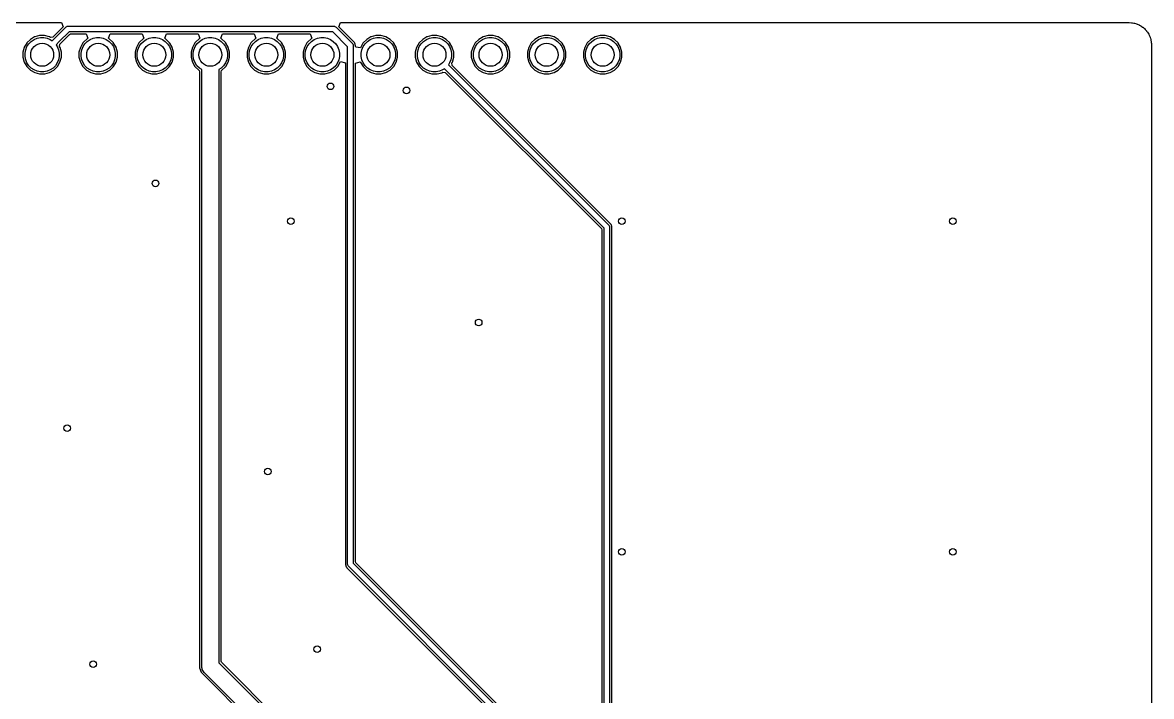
# Model space of a CAD drawing. Header units: inches. Extents: x 3.92 to 7.78, y -6.06 to -2.2.
# Drawn here: x 5.762 to 7.776, y -3.408 to -2.205 of the extents above; entities that cross this region are included whole.
import ezdxf

# ---------------------------------------------------------------- set-up
doc = ezdxf.new("R2010")
doc.units = ezdxf.units.IN
doc.header["$MEASUREMENT"] = 0
doc.layers.add('In1.Cu', color=91, linetype='CONTINUOUS', true_color=0x7fc87f)

msp = doc.modelspace()

# ---------------------------------------------------------------- linework, layer by layer
at = {"layer": 'In1.Cu', "linetype": 'CONTINUOUS'}
for p, q in [((3.957, -2.2047), (5.8309, -2.2047)), ((5.834, -2.212), (5.8153, -2.2307)), ((5.8199, -2.2315), (5.8388, -2.2126)), ((5.8309, -2.2047), (5.834, -2.212)), ((5.8388, -2.2126), (5.8395, -2.212)), ((5.8395, -2.212), (5.8406, -2.2116)), ((5.8395, -2.212), (5.8395, -2.212)), ((5.8406, -2.2116), (5.8413, -2.2112)), ((5.8413, -2.2112), (5.8413, -2.2112)), ((5.8413, -2.2112), (5.8423, -2.2112)), ((5.8423, -2.2112), (6.3172, -2.2112)), ((6.3172, -2.2112), (6.3182, -2.2112)), ((6.3182, -2.2112), (6.3182, -2.2112)), ((6.3182, -2.2112), (6.3189, -2.2116)), ((6.3189, -2.2116), (6.32, -2.212)), ((6.32, -2.212), (6.32, -2.212)), ((6.32, -2.212), (6.3208, -2.2126)), ((6.3208, -2.2126), (6.3501, -2.2419)), ((6.3256, -2.212), (6.3286, -2.2047)), ((6.353, -2.2394), (6.3256, -2.212)), ((6.3286, -2.2047), (7.7359, -2.2047)), ((7.7359, -2.2047), (7.7361, -2.2045)), ((7.7361, -2.2045), (7.7403, -2.205)), ((7.7403, -2.205), (7.7415, -2.205)), ((7.7415, -2.205), (7.7417, -2.2051)), ((7.7417, -2.2051), (7.7417, -2.2051)), ((7.7417, -2.2051), (7.7443, -2.2056)), ((7.7443, -2.2056), (7.7444, -2.2056)), ((7.7444, -2.2056), (7.745, -2.2057)), ((7.745, -2.2057), (7.7451, -2.2056)), ((7.7451, -2.2056), (7.7495, -2.207)), ((7.7495, -2.207), (7.7498, -2.2071)), ((7.7498, -2.2071), (7.7501, -2.2072)), ((7.7501, -2.2072), (7.7502, -2.2072)), ((7.7502, -2.2072), (7.7537, -2.2088)), ((7.7537, -2.2088), (7.7539, -2.2089)), ((7.7539, -2.2089), (7.7559, -2.21)), ((7.7559, -2.21), (7.756, -2.2101)), ((7.756, -2.2101), (7.7567, -2.2105)), ((7.7567, -2.2105), (7.7599, -2.2125)), ((7.7599, -2.2125), (7.76, -2.2128)), ((7.76, -2.2128), (7.7612, -2.2136)), ((7.7612, -2.2136), (7.7621, -2.2144)), ((7.7621, -2.2144), (7.7622, -2.2144)), ((7.7622, -2.2144), (7.7631, -2.2154)), ((7.7631, -2.2154), (7.7644, -2.2167)), ((5.7755, -2.2346), (5.7691, -2.241)), ((5.7831, -2.2302), (5.7755, -2.2346)), ((5.777, -2.2383), (5.782, -2.2349)), ((5.782, -2.2349), (5.7875, -2.2326)), ((5.7832, -2.2301), (5.7831, -2.2302)), ((5.792, -2.2278), (5.7832, -2.2301)), ((5.7875, -2.2326), (5.7934, -2.2314)), ((5.8009, -2.2278), (5.792, -2.2278)), ((5.7934, -2.2314), (5.7995, -2.2314)), ((5.7995, -2.2314), (5.8054, -2.2326)), ((5.8096, -2.2301), (5.8009, -2.2278)), ((5.8054, -2.2326), (5.8109, -2.2349)), ((5.8111, -2.2311), (5.8096, -2.2301)), ((5.8109, -2.2349), (5.8143, -2.2371)), ((5.8153, -2.2307), (5.8111, -2.2311)), ((5.8143, -2.2371), (5.8199, -2.2315)), ((5.8199, -2.2315), (5.8199, -2.2315)), ((5.8444, -2.2212), (5.827, -2.2385)), ((5.8301, -2.2408), (5.8451, -2.2258)), ((6.3151, -2.2212), (5.8444, -2.2212)), ((5.8451, -2.2258), (5.8473, -2.2249)), ((5.8473, -2.2249), (5.8748, -2.2249)), ((5.8778, -2.2322), (5.869, -2.241)), ((5.8748, -2.2249), (5.8778, -2.2322)), ((5.877, -2.2383), (5.882, -2.2349)), ((5.882, -2.2349), (5.8875, -2.2326)), ((5.8875, -2.2326), (5.8934, -2.2314)), ((5.8934, -2.2314), (5.8995, -2.2314)), ((5.8995, -2.2314), (5.9054, -2.2326)), ((5.9054, -2.2326), (5.9109, -2.2349)), ((5.9109, -2.2349), (5.9159, -2.2383)), ((5.9151, -2.2322), (5.9181, -2.2249)), ((5.9239, -2.241), (5.9151, -2.2322)), ((5.9181, -2.2249), (5.9748, -2.2249)), ((5.9778, -2.2322), (5.969, -2.241)), ((5.9748, -2.2249), (5.9778, -2.2322)), ((5.977, -2.2383), (5.982, -2.2349)), ((5.982, -2.2349), (5.9875, -2.2326)), ((5.9875, -2.2326), (5.9934, -2.2314)), ((5.9934, -2.2314), (5.9995, -2.2314)), ((5.9995, -2.2314), (6.0054, -2.2326)), ((6.0054, -2.2326), (6.0109, -2.2349)), ((6.0109, -2.2349), (6.0159, -2.2383)), ((6.0151, -2.2322), (6.0181, -2.2249)), ((6.0239, -2.241), (6.0151, -2.2322)), ((6.0181, -2.2249), (6.0748, -2.2249)), ((6.0778, -2.2322), (6.069, -2.241)), ((6.0748, -2.2249), (6.0778, -2.2322)), ((6.077, -2.2383), (6.082, -2.2349)), ((6.082, -2.2349), (6.0875, -2.2326)), ((6.0875, -2.2326), (6.0934, -2.2314)), ((6.0934, -2.2314), (6.0995, -2.2314)), ((6.0995, -2.2314), (6.1054, -2.2326)), ((6.1054, -2.2326), (6.1109, -2.2349)), ((6.1109, -2.2349), (6.1159, -2.2383)), ((6.1151, -2.2322), (6.1181, -2.2249)), ((6.1239, -2.241), (6.1151, -2.2322)), ((6.1181, -2.2249), (6.1748, -2.2249)), ((6.1778, -2.2322), (6.169, -2.241)), ((6.1748, -2.2249), (6.1778, -2.2322)), ((6.177, -2.2383), (6.182, -2.2349)), ((6.182, -2.2349), (6.1875, -2.2326)), ((6.1875, -2.2326), (6.1934, -2.2314)), ((6.1934, -2.2314), (6.1995, -2.2314)), ((6.1995, -2.2314), (6.2054, -2.2326)), ((6.2054, -2.2326), (6.2109, -2.2349)), ((6.2109, -2.2349), (6.2159, -2.2383)), ((6.2151, -2.2322), (6.2181, -2.2249)), ((6.2239, -2.241), (6.2151, -2.2322)), ((6.2181, -2.2249), (6.2748, -2.2249)), ((6.2778, -2.2322), (6.269, -2.241)), ((6.2748, -2.2249), (6.2778, -2.2322)), ((6.277, -2.2383), (6.282, -2.2349)), ((6.282, -2.2349), (6.2875, -2.2326)), ((6.2875, -2.2326), (6.2934, -2.2314)), ((6.2934, -2.2314), (6.2995, -2.2314)), ((6.2995, -2.2314), (6.3054, -2.2326)), ((6.3054, -2.2326), (6.3109, -2.2349)), ((6.3109, -2.2349), (6.3159, -2.2383)), ((6.3415, -2.2476), (6.3151, -2.2212)), ((6.3755, -2.2346), (6.3691, -2.241)), ((6.3831, -2.2302), (6.3755, -2.2346)), ((6.377, -2.2383), (6.382, -2.2349)), ((6.382, -2.2349), (6.3875, -2.2326)), ((6.3832, -2.2301), (6.3831, -2.2302)), ((6.392, -2.2278), (6.3832, -2.2301)), ((6.3875, -2.2326), (6.3934, -2.2314)), ((6.4009, -2.2278), (6.392, -2.2278)), ((6.3934, -2.2314), (6.3995, -2.2314)), ((6.3995, -2.2314), (6.4054, -2.2326)), ((6.4097, -2.2301), (6.4009, -2.2278)), ((6.4054, -2.2326), (6.4109, -2.2349)), ((6.4098, -2.2302), (6.4097, -2.2301)), ((6.4174, -2.2346), (6.4098, -2.2302)), ((6.4109, -2.2349), (6.4159, -2.2383)), ((6.4239, -2.241), (6.4174, -2.2346)), ((6.4755, -2.2346), (6.469, -2.241)), ((6.4831, -2.2302), (6.4755, -2.2346)), ((6.477, -2.2383), (6.482, -2.2349)), ((6.482, -2.2349), (6.4875, -2.2326)), ((6.4832, -2.2301), (6.4831, -2.2302)), ((6.492, -2.2278), (6.4832, -2.2301)), ((6.4875, -2.2326), (6.4934, -2.2314)), ((6.5009, -2.2278), (6.492, -2.2278)), ((6.4934, -2.2314), (6.4995, -2.2314)), ((6.4995, -2.2314), (6.5054, -2.2326)), ((6.5097, -2.2301), (6.5009, -2.2278)), ((6.5054, -2.2326), (6.5109, -2.2349)), ((6.5098, -2.2302), (6.5097, -2.2301)), ((6.5174, -2.2346), (6.5098, -2.2302)), ((6.5109, -2.2349), (6.5159, -2.2383)), ((6.5239, -2.241), (6.5174, -2.2346)), ((6.5755, -2.2346), (6.569, -2.241)), ((6.5831, -2.2302), (6.5755, -2.2346)), ((6.577, -2.2383), (6.582, -2.2349)), ((6.582, -2.2349), (6.5875, -2.2326)), ((6.5832, -2.2301), (6.5831, -2.2302)), ((6.592, -2.2278), (6.5832, -2.2301)), ((6.5875, -2.2326), (6.5934, -2.2314)), ((6.6009, -2.2278), (6.592, -2.2278)), ((6.5934, -2.2314), (6.5995, -2.2314)), ((6.5995, -2.2314), (6.6054, -2.2326)), ((6.6097, -2.2301), (6.6009, -2.2278)), ((6.6054, -2.2326), (6.6109, -2.2349)), ((6.6098, -2.2302), (6.6097, -2.2301)), ((6.6174, -2.2346), (6.6098, -2.2302)), ((6.6109, -2.2349), (6.6159, -2.2383)), ((6.6239, -2.241), (6.6174, -2.2346)), ((6.6755, -2.2346), (6.669, -2.241)), ((6.6831, -2.2302), (6.6755, -2.2346)), ((6.677, -2.2383), (6.682, -2.2349)), ((6.682, -2.2349), (6.6875, -2.2326)), ((6.6832, -2.2301), (6.6831, -2.2302)), ((6.692, -2.2278), (6.6832, -2.2301)), ((6.6875, -2.2326), (6.6934, -2.2314)), ((6.7009, -2.2278), (6.692, -2.2278)), ((6.6934, -2.2314), (6.6995, -2.2314)), ((6.6995, -2.2314), (6.7054, -2.2326)), ((6.7097, -2.2301), (6.7009, -2.2278)), ((6.7054, -2.2326), (6.7109, -2.2349)), ((6.7098, -2.2302), (6.7097, -2.2301)), ((6.7174, -2.2346), (6.7098, -2.2302)), ((6.7109, -2.2349), (6.7159, -2.2383)), ((6.7239, -2.241), (6.7174, -2.2346)), ((6.7755, -2.2346), (6.769, -2.241)), ((6.7831, -2.2302), (6.7755, -2.2346)), ((6.777, -2.2383), (6.782, -2.2349)), ((6.782, -2.2349), (6.7875, -2.2326)), ((6.7832, -2.2301), (6.7831, -2.2302)), ((6.792, -2.2278), (6.7832, -2.2301)), ((6.7875, -2.2326), (6.7934, -2.2314)), ((6.8009, -2.2278), (6.792, -2.2278)), ((6.7934, -2.2314), (6.7995, -2.2314)), ((6.7995, -2.2314), (6.8054, -2.2326)), ((6.8097, -2.2301), (6.8009, -2.2278)), ((6.8054, -2.2326), (6.8109, -2.2349)), ((6.8098, -2.2302), (6.8097, -2.2301)), ((6.8174, -2.2346), (6.8098, -2.2302)), ((6.8109, -2.2349), (6.8159, -2.2383)), ((6.8239, -2.241), (6.8174, -2.2346)), ((7.7644, -2.2167), (7.7653, -2.2175)), ((7.7653, -2.2175), (7.7659, -2.2182)), ((7.7659, -2.2182), (7.7661, -2.2184)), ((7.7661, -2.2184), (7.767, -2.2195)), ((7.767, -2.2195), (7.767, -2.2196)), ((7.767, -2.2196), (7.7676, -2.2203)), ((7.7676, -2.2203), (7.7676, -2.2203)), ((7.7676, -2.2203), (7.7684, -2.2215)), ((7.7684, -2.2215), (7.7685, -2.2217)), ((7.7685, -2.2217), (7.7698, -2.2235)), ((7.7698, -2.2235), (7.7698, -2.2236)), ((7.7698, -2.2236), (7.7707, -2.2251)), ((7.7707, -2.2251), (7.7708, -2.2253)), ((7.7708, -2.2253), (7.7713, -2.2263)), ((7.7713, -2.2263), (7.7714, -2.2264)), ((7.7714, -2.2264), (7.7717, -2.2272)), ((7.7717, -2.2272), (7.7718, -2.2272)), ((7.7718, -2.2272), (7.7731, -2.2304)), ((7.7731, -2.2304), (7.7732, -2.2306)), ((7.7732, -2.2306), (7.7734, -2.2312)), ((7.7734, -2.2312), (7.7735, -2.2313)), ((7.7735, -2.2313), (7.7738, -2.2324)), ((7.7738, -2.2324), (7.7744, -2.2346)), ((7.7744, -2.2346), (7.7745, -2.235)), ((7.7745, -2.235), (7.7746, -2.2352)), ((7.7746, -2.2352), (7.7748, -2.2362)), ((5.7646, -2.2488), (5.7622, -2.2576)), ((5.7689, -2.2411), (5.7646, -2.2487)), ((5.7646, -2.2487), (5.7646, -2.2488)), ((5.7659, -2.259), (5.7671, -2.2531)), ((5.7671, -2.2531), (5.7694, -2.2475)), ((5.7691, -2.241), (5.7689, -2.2411)), ((5.7694, -2.2475), (5.7727, -2.2425)), ((5.7727, -2.2425), (5.777, -2.2383)), ((5.827, -2.2385), (5.8213, -2.2442)), ((5.8213, -2.2442), (5.8235, -2.2475)), ((5.8235, -2.2475), (5.8258, -2.2531)), ((5.8258, -2.2531), (5.827, -2.259)), ((5.827, -2.2385), (5.827, -2.2385)), ((5.8274, -2.2471), (5.8278, -2.2431)), ((5.8285, -2.249), (5.8274, -2.2471)), ((5.8278, -2.2431), (5.8297, -2.2412)), ((5.8307, -2.2574), (5.8285, -2.249)), ((5.8297, -2.2412), (5.8298, -2.2411)), ((5.8298, -2.2411), (5.8301, -2.2408)), ((5.8646, -2.2488), (5.8622, -2.2574)), ((5.869, -2.241), (5.8646, -2.2488)), ((5.8659, -2.259), (5.8671, -2.2531)), ((5.8671, -2.2531), (5.8694, -2.2475)), ((5.8694, -2.2475), (5.8727, -2.2425)), ((5.8727, -2.2425), (5.877, -2.2383)), ((5.9159, -2.2383), (5.9202, -2.2425)), ((5.9202, -2.2425), (5.9235, -2.2475)), ((5.9235, -2.2475), (5.9258, -2.2531)), ((5.924, -2.2411), (5.9239, -2.241)), ((5.9283, -2.2487), (5.924, -2.2411)), ((5.9258, -2.2531), (5.927, -2.259)), ((5.9283, -2.2488), (5.9283, -2.2487)), ((5.9307, -2.2576), (5.9283, -2.2488)), ((5.9646, -2.2488), (5.9622, -2.2574)), ((5.969, -2.241), (5.9646, -2.2488)), ((5.9659, -2.259), (5.9671, -2.2531)), ((5.9671, -2.2531), (5.9694, -2.2475)), ((5.9694, -2.2475), (5.9727, -2.2425)), ((5.9727, -2.2425), (5.977, -2.2383)), ((6.0159, -2.2383), (6.0202, -2.2425)), ((6.0202, -2.2425), (6.0235, -2.2475)), ((6.0235, -2.2475), (6.0258, -2.2531)), ((6.024, -2.2411), (6.0239, -2.241)), ((6.0283, -2.2487), (6.024, -2.2411)), ((6.0258, -2.2531), (6.027, -2.259)), ((6.0283, -2.2488), (6.0283, -2.2487)), ((6.0307, -2.2576), (6.0283, -2.2488)), ((6.0646, -2.2488), (6.0622, -2.2574)), ((6.069, -2.241), (6.0646, -2.2488)), ((6.0659, -2.259), (6.0671, -2.2531)), ((6.0671, -2.2531), (6.0694, -2.2475)), ((6.0694, -2.2475), (6.0727, -2.2425)), ((6.0727, -2.2425), (6.077, -2.2383)), ((6.1159, -2.2383), (6.1202, -2.2425)), ((6.1202, -2.2425), (6.1235, -2.2475)), ((6.1235, -2.2475), (6.1258, -2.2531)), ((6.124, -2.2411), (6.1239, -2.241)), ((6.1283, -2.2487), (6.124, -2.2411)), ((6.1258, -2.2531), (6.127, -2.259)), ((6.1283, -2.2488), (6.1283, -2.2487)), ((6.1307, -2.2576), (6.1283, -2.2488)), ((6.1646, -2.2488), (6.1622, -2.2574)), ((6.169, -2.241), (6.1646, -2.2488)), ((6.1659, -2.259), (6.1671, -2.2531)), ((6.1671, -2.2531), (6.1694, -2.2475)), ((6.1694, -2.2475), (6.1727, -2.2425)), ((6.1727, -2.2425), (6.177, -2.2383)), ((6.2159, -2.2383), (6.2202, -2.2425)), ((6.2202, -2.2425), (6.2235, -2.2475)), ((6.2235, -2.2475), (6.2258, -2.2531)), ((6.224, -2.2411), (6.2239, -2.241)), ((6.2283, -2.2487), (6.224, -2.2411)), ((6.2258, -2.2531), (6.227, -2.259)), ((6.2283, -2.2488), (6.2283, -2.2487)), ((6.2307, -2.2576), (6.2283, -2.2488)), ((6.2646, -2.2488), (6.2622, -2.2574)), ((6.269, -2.241), (6.2646, -2.2488)), ((6.2659, -2.259), (6.2671, -2.2531)), ((6.2671, -2.2531), (6.2694, -2.2475)), ((6.2694, -2.2475), (6.2727, -2.2425)), ((6.2727, -2.2425), (6.277, -2.2383)), ((6.3159, -2.2383), (6.3202, -2.2425)), ((6.3202, -2.2425), (6.3235, -2.2475)), ((6.3235, -2.2475), (6.3258, -2.2531)), ((6.3258, -2.2531), (6.327, -2.259)), ((6.3415, -3.1718), (6.3415, -2.2476)), ((6.3501, -2.2419), (6.3507, -2.2427)), ((6.3507, -2.2427), (6.3513, -2.2443)), ((6.3513, -2.2443), (6.3515, -2.2445)), ((6.3515, -2.2445), (6.3515, -2.2455)), ((6.3515, -2.2455), (6.3515, -3.1697)), ((6.3532, -2.2398), (6.353, -2.2394)), ((6.3537, -2.2403), (6.3532, -2.2398)), ((6.3541, -2.2412), (6.3537, -2.2403)), ((6.3545, -2.2418), (6.3541, -2.2412)), ((6.3546, -2.2419), (6.3545, -2.2418)), ((6.3547, -2.2422), (6.3546, -2.2419)), ((6.355, -2.2428), (6.3547, -2.2422)), ((6.3552, -2.2439), (6.355, -2.2428)), ((6.3552, -2.2443), (6.3552, -2.2439)), ((6.3564, -2.2485), (6.3552, -2.2443)), ((6.3642, -2.2494), (6.3564, -2.2485)), ((6.3689, -2.2411), (6.3642, -2.2494)), ((6.3659, -2.259), (6.3671, -2.2531)), ((6.3671, -2.2531), (6.3694, -2.2475)), ((6.3691, -2.241), (6.3689, -2.2411)), ((6.3694, -2.2475), (6.3727, -2.2425)), ((6.3727, -2.2425), (6.377, -2.2383)), ((6.4159, -2.2383), (6.4202, -2.2425)), ((6.4202, -2.2425), (6.4235, -2.2475)), ((6.4235, -2.2475), (6.4258, -2.2531)), ((6.424, -2.2411), (6.4239, -2.241)), ((6.4283, -2.2487), (6.424, -2.2411)), ((6.4258, -2.2531), (6.427, -2.259)), ((6.4283, -2.2488), (6.4283, -2.2487)), ((6.4307, -2.2576), (6.4283, -2.2488)), ((6.4646, -2.2488), (6.4622, -2.2574)), ((6.469, -2.241), (6.4646, -2.2488)), ((6.4659, -2.259), (6.4671, -2.2531)), ((6.4671, -2.2531), (6.4694, -2.2475)), ((6.4694, -2.2475), (6.4727, -2.2425)), ((6.4727, -2.2425), (6.477, -2.2383)), ((6.5159, -2.2383), (6.5202, -2.2425)), ((6.5202, -2.2425), (6.5235, -2.2475)), ((6.5235, -2.2475), (6.5258, -2.2531)), ((6.524, -2.2411), (6.5239, -2.241)), ((6.5283, -2.2487), (6.524, -2.2411)), ((6.5258, -2.2531), (6.527, -2.259)), ((6.5283, -2.2488), (6.5283, -2.2487)), ((6.5307, -2.2574), (6.5283, -2.2488)), ((6.5646, -2.2488), (6.5622, -2.2574)), ((6.569, -2.241), (6.5646, -2.2488)), ((6.5659, -2.259), (6.5671, -2.2531)), ((6.5671, -2.2531), (6.5694, -2.2475)), ((6.5694, -2.2475), (6.5727, -2.2425)), ((6.5727, -2.2425), (6.577, -2.2383)), ((6.6159, -2.2383), (6.6202, -2.2425)), ((6.6202, -2.2425), (6.6235, -2.2475)), ((6.6235, -2.2475), (6.6258, -2.2531)), ((6.624, -2.2411), (6.6239, -2.241)), ((6.6283, -2.2487), (6.624, -2.2411)), ((6.6258, -2.2531), (6.627, -2.259)), ((6.6283, -2.2488), (6.6283, -2.2487)), ((6.6307, -2.2574), (6.6283, -2.2488)), ((6.6646, -2.2488), (6.6622, -2.2574)), ((6.669, -2.241), (6.6646, -2.2488)), ((6.6659, -2.259), (6.6671, -2.2531)), ((6.6671, -2.2531), (6.6694, -2.2475)), ((6.6694, -2.2475), (6.6727, -2.2425)), ((6.6727, -2.2425), (6.677, -2.2383)), ((6.7159, -2.2383), (6.7202, -2.2425)), ((6.7202, -2.2425), (6.7235, -2.2475)), ((6.7235, -2.2475), (6.7258, -2.2531)), ((6.724, -2.2411), (6.7239, -2.241)), ((6.7283, -2.2487), (6.724, -2.2411)), ((6.7258, -2.2531), (6.727, -2.259)), ((6.7283, -2.2488), (6.7283, -2.2487)), ((6.7307, -2.2574), (6.7283, -2.2488)), ((6.7646, -2.2488), (6.7622, -2.2574)), ((6.769, -2.241), (6.7646, -2.2488)), ((6.7659, -2.259), (6.7671, -2.2531)), ((6.7671, -2.2531), (6.7694, -2.2475)), ((6.7694, -2.2475), (6.7727, -2.2425)), ((6.7727, -2.2425), (6.777, -2.2383)), ((6.8159, -2.2383), (6.8202, -2.2425)), ((6.8202, -2.2425), (6.8235, -2.2475)), ((6.8235, -2.2475), (6.8258, -2.2531)), ((6.824, -2.2411), (6.8239, -2.241)), ((6.8283, -2.2487), (6.824, -2.2411)), ((6.8258, -2.2531), (6.827, -2.259)), ((6.8283, -2.2488), (6.8283, -2.2487)), ((6.8307, -2.2576), (6.8283, -2.2488)), ((7.7748, -2.2362), (7.7748, -2.2362)), ((7.7748, -2.2362), (7.7753, -2.2391)), ((7.7753, -2.2391), (7.7753, -2.2394)), ((7.7753, -2.2394), (7.7754, -2.24)), ((7.7754, -2.24), (7.7756, -2.2417)), ((7.7756, -2.2417), (7.7756, -2.2426)), ((7.7756, -2.2426), (7.7756, -2.2447)), ((7.7756, -2.2447), (7.7756, -3.9116)), ((5.7622, -2.2576), (5.7622, -2.2664)), ((5.7622, -2.2664), (5.7646, -2.2752)), ((5.7646, -2.2752), (5.7646, -2.2754)), ((5.7646, -2.2754), (5.769, -2.283)), ((5.7659, -2.265), (5.7659, -2.259)), ((5.7671, -2.2709), (5.7659, -2.265)), ((5.7694, -2.2765), (5.7671, -2.2709)), ((5.8258, -2.2709), (5.8235, -2.2765)), ((5.8239, -2.283), (5.8283, -2.2752)), ((5.827, -2.265), (5.8258, -2.2709)), ((5.827, -2.259), (5.827, -2.265)), ((5.8283, -2.2752), (5.8307, -2.2666)), ((5.8307, -2.2666), (5.8307, -2.2574)), ((5.8622, -2.2574), (5.8622, -2.2666)), ((5.8622, -2.2666), (5.8646, -2.2752)), ((5.8646, -2.2752), (5.869, -2.283)), ((5.8659, -2.265), (5.8659, -2.259)), ((5.8671, -2.2709), (5.8659, -2.265)), ((5.8694, -2.2765), (5.8671, -2.2709)), ((5.9258, -2.2709), (5.9235, -2.2765)), ((5.9239, -2.283), (5.9283, -2.2754)), ((5.927, -2.265), (5.9258, -2.2709)), ((5.927, -2.259), (5.927, -2.265)), ((5.9283, -2.2752), (5.9307, -2.2664)), ((5.9283, -2.2754), (5.9283, -2.2752)), ((5.9307, -2.2664), (5.9307, -2.2576)), ((5.9622, -2.2574), (5.9622, -2.2666)), ((5.9622, -2.2666), (5.9646, -2.2752)), ((5.9646, -2.2752), (5.969, -2.283)), ((5.9659, -2.265), (5.9659, -2.259)), ((5.9671, -2.2709), (5.9659, -2.265)), ((5.9694, -2.2765), (5.9671, -2.2709)), ((6.0258, -2.2709), (6.0235, -2.2765)), ((6.0239, -2.283), (6.0283, -2.2754)), ((6.027, -2.265), (6.0258, -2.2709)), ((6.027, -2.259), (6.027, -2.265)), ((6.0283, -2.2752), (6.0307, -2.2664)), ((6.0283, -2.2754), (6.0283, -2.2752)), ((6.0307, -2.2664), (6.0307, -2.2576)), ((6.0622, -2.2574), (6.0622, -2.2666)), ((6.0622, -2.2666), (6.0646, -2.2752)), ((6.0646, -2.2752), (6.069, -2.283)), ((6.0659, -2.265), (6.0659, -2.259)), ((6.0671, -2.2709), (6.0659, -2.265)), ((6.0694, -2.2765), (6.0671, -2.2709)), ((6.1258, -2.2709), (6.1235, -2.2765)), ((6.1239, -2.283), (6.1283, -2.2754)), ((6.127, -2.265), (6.1258, -2.2709)), ((6.127, -2.259), (6.127, -2.265)), ((6.1283, -2.2752), (6.1307, -2.2664)), ((6.1283, -2.2754), (6.1283, -2.2752)), ((6.1307, -2.2664), (6.1307, -2.2576)), ((6.1622, -2.2574), (6.1622, -2.2666)), ((6.1622, -2.2666), (6.1646, -2.2752)), ((6.1646, -2.2752), (6.169, -2.283)), ((6.1659, -2.265), (6.1659, -2.259)), ((6.1671, -2.2709), (6.1659, -2.265)), ((6.1694, -2.2765), (6.1671, -2.2709)), ((6.2258, -2.2709), (6.2235, -2.2765)), ((6.2239, -2.283), (6.2283, -2.2754)), ((6.227, -2.265), (6.2258, -2.2709)), ((6.227, -2.259), (6.227, -2.265)), ((6.2283, -2.2752), (6.2307, -2.2664)), ((6.2283, -2.2754), (6.2283, -2.2752)), ((6.2307, -2.2664), (6.2307, -2.2576)), ((6.2622, -2.2574), (6.2622, -2.2666)), ((6.2622, -2.2666), (6.2646, -2.2752)), ((6.2646, -2.2752), (6.269, -2.283)), ((6.2659, -2.265), (6.2659, -2.259)), ((6.2671, -2.2709), (6.2659, -2.265)), ((6.2694, -2.2765), (6.2671, -2.2709)), ((6.3258, -2.2709), (6.3235, -2.2765)), ((6.3239, -2.283), (6.329, -2.2741)), ((6.327, -2.265), (6.3258, -2.2709)), ((6.327, -2.259), (6.327, -2.265)), ((6.329, -2.2741), (6.3378, -2.2765)), ((6.3554, -2.2768), (6.3641, -2.2744)), ((6.3641, -2.2744), (6.369, -2.283)), ((6.3659, -2.265), (6.3659, -2.259)), ((6.3671, -2.2709), (6.3659, -2.265)), ((6.3694, -2.2765), (6.3671, -2.2709)), ((6.4258, -2.2709), (6.4235, -2.2765)), ((6.4239, -2.283), (6.4283, -2.2754)), ((6.427, -2.265), (6.4258, -2.2709)), ((6.427, -2.259), (6.427, -2.265)), ((6.4283, -2.2752), (6.4307, -2.2664)), ((6.4283, -2.2754), (6.4283, -2.2752)), ((6.4307, -2.2664), (6.4307, -2.2576)), ((6.4622, -2.2574), (6.4622, -2.2666)), ((6.4622, -2.2666), (6.4646, -2.2752)), ((6.4646, -2.2752), (6.469, -2.283)), ((6.4659, -2.265), (6.4659, -2.259)), ((6.4671, -2.2709), (6.4659, -2.265)), ((6.4694, -2.2765), (6.4671, -2.2709)), ((6.5258, -2.2709), (6.5235, -2.2765)), ((6.527, -2.265), (6.5258, -2.2709)), ((6.527, -2.259), (6.527, -2.265)), ((6.5274, -2.2767), (6.5284, -2.2752)), ((6.5284, -2.2752), (6.5307, -2.2664)), ((6.5307, -2.2576), (6.5307, -2.2574)), ((6.5307, -2.2664), (6.5307, -2.2576)), ((6.5622, -2.2574), (6.5622, -2.2666)), ((6.5622, -2.2666), (6.5646, -2.2752)), ((6.5646, -2.2752), (6.569, -2.283)), ((6.5659, -2.265), (6.5659, -2.259)), ((6.5671, -2.2709), (6.5659, -2.265)), ((6.5694, -2.2765), (6.5671, -2.2709)), ((6.6258, -2.2709), (6.6235, -2.2765)), ((6.6239, -2.283), (6.6283, -2.2754)), ((6.627, -2.265), (6.6258, -2.2709)), ((6.627, -2.259), (6.627, -2.265)), ((6.6283, -2.2752), (6.6307, -2.2664)), ((6.6283, -2.2754), (6.6283, -2.2752)), ((6.6307, -2.2576), (6.6307, -2.2574)), ((6.6307, -2.2664), (6.6307, -2.2576)), ((6.6622, -2.2574), (6.6622, -2.2666)), ((6.6622, -2.2666), (6.6646, -2.2752)), ((6.6646, -2.2752), (6.669, -2.283)), ((6.6659, -2.265), (6.6659, -2.259)), ((6.6671, -2.2709), (6.6659, -2.265)), ((6.6694, -2.2765), (6.6671, -2.2709)), ((6.7258, -2.2709), (6.7235, -2.2765)), ((6.7239, -2.283), (6.7283, -2.2754)), ((6.727, -2.265), (6.7258, -2.2709)), ((6.727, -2.259), (6.727, -2.265)), ((6.7283, -2.2752), (6.7307, -2.2664)), ((6.7283, -2.2754), (6.7283, -2.2752)), ((6.7307, -2.2576), (6.7307, -2.2574)), ((6.7307, -2.2664), (6.7307, -2.2576)), ((6.7622, -2.2574), (6.7622, -2.2666)), ((6.7622, -2.2666), (6.7646, -2.2752)), ((6.7646, -2.2752), (6.769, -2.283)), ((6.7659, -2.265), (6.7659, -2.259)), ((6.7671, -2.2709), (6.7659, -2.265)), ((6.7694, -2.2765), (6.7671, -2.2709)), ((6.8258, -2.2709), (6.8235, -2.2765)), ((6.8239, -2.283), (6.8283, -2.2754)), ((6.827, -2.265), (6.8258, -2.2709)), ((6.827, -2.259), (6.827, -2.265)), ((6.8283, -2.2752), (6.8307, -2.2664)), ((6.8283, -2.2754), (6.8283, -2.2752)), ((6.8307, -2.2664), (6.8307, -2.2576)), ((5.769, -2.283), (5.7755, -2.2894)), ((5.7727, -2.2815), (5.7694, -2.2765)), ((5.777, -2.2857), (5.7727, -2.2815)), ((5.7755, -2.2894), (5.7832, -2.2939)), ((5.782, -2.2891), (5.777, -2.2857)), ((5.7875, -2.2914), (5.782, -2.2891)), ((5.7832, -2.2939), (5.7919, -2.2962)), ((5.7934, -2.2926), (5.7875, -2.2914)), ((5.7995, -2.2926), (5.7934, -2.2926)), ((5.8054, -2.2914), (5.7995, -2.2926)), ((5.801, -2.2962), (5.8097, -2.2939)), ((5.8109, -2.2891), (5.8054, -2.2914)), ((5.8097, -2.2939), (5.8174, -2.2894)), ((5.8097, -2.2939), (5.8097, -2.2939)), ((5.8159, -2.2857), (5.8109, -2.2891)), ((5.8202, -2.2815), (5.8159, -2.2857)), ((5.8174, -2.2894), (5.8239, -2.283)), ((5.8235, -2.2765), (5.8202, -2.2815)), ((5.869, -2.283), (5.8755, -2.2894)), ((5.8727, -2.2815), (5.8694, -2.2765)), ((5.877, -2.2857), (5.8727, -2.2815)), ((5.8755, -2.2894), (5.8832, -2.2939)), ((5.882, -2.2891), (5.877, -2.2857)), ((5.8875, -2.2914), (5.882, -2.2891)), ((5.8832, -2.2939), (5.8919, -2.2962)), ((5.8934, -2.2926), (5.8875, -2.2914)), ((5.8995, -2.2926), (5.8934, -2.2926)), ((5.9054, -2.2914), (5.8995, -2.2926)), ((5.901, -2.2962), (5.9097, -2.2939)), ((5.9109, -2.2891), (5.9054, -2.2914)), ((5.9097, -2.2939), (5.9174, -2.2894)), ((5.9097, -2.2939), (5.9097, -2.2939)), ((5.9159, -2.2857), (5.9109, -2.2891)), ((5.9202, -2.2815), (5.9159, -2.2857)), ((5.9174, -2.2894), (5.9239, -2.283)), ((5.9235, -2.2765), (5.9202, -2.2815)), ((5.969, -2.283), (5.9755, -2.2894)), ((5.9727, -2.2815), (5.9694, -2.2765)), ((5.977, -2.2857), (5.9727, -2.2815)), ((5.9755, -2.2894), (5.9832, -2.2939)), ((5.982, -2.2891), (5.977, -2.2857)), ((5.9875, -2.2914), (5.982, -2.2891)), ((5.9832, -2.2939), (5.9919, -2.2962)), ((5.9934, -2.2926), (5.9875, -2.2914)), ((5.9995, -2.2926), (5.9934, -2.2926)), ((6.0054, -2.2914), (5.9995, -2.2926)), ((6.001, -2.2962), (6.0097, -2.2939)), ((6.0109, -2.2891), (6.0054, -2.2914)), ((6.0097, -2.2939), (6.0174, -2.2894)), ((6.0097, -2.2939), (6.0097, -2.2939)), ((6.0159, -2.2857), (6.0109, -2.2891)), ((6.0202, -2.2815), (6.0159, -2.2857)), ((6.0174, -2.2894), (6.0239, -2.283)), ((6.0235, -2.2765), (6.0202, -2.2815)), ((6.069, -2.283), (6.0764, -2.2904)), ((6.0727, -2.2815), (6.0694, -2.2765)), ((6.077, -2.2857), (6.0727, -2.2815)), ((6.0764, -2.2904), (6.0773, -2.2925)), ((6.0811, -2.2885), (6.077, -2.2857)), ((6.0773, -2.2925), (6.0773, -3.3538)), ((6.0811, -2.3075), (6.0811, -2.2885)), ((6.1159, -2.2857), (6.1118, -2.2885)), ((6.1118, -2.2885), (6.1118, -2.3075)), ((6.1157, -2.2925), (6.1166, -2.2903)), ((6.1157, -3.3445), (6.1157, -2.2925)), ((6.1202, -2.2815), (6.1159, -2.2857)), ((6.1166, -2.2903), (6.1239, -2.283)), ((6.1235, -2.2765), (6.1202, -2.2815)), ((6.169, -2.283), (6.1755, -2.2894)), ((6.1727, -2.2815), (6.1694, -2.2765)), ((6.177, -2.2857), (6.1727, -2.2815)), ((6.1755, -2.2894), (6.1832, -2.2939)), ((6.182, -2.2891), (6.177, -2.2857)), ((6.1875, -2.2914), (6.182, -2.2891)), ((6.1832, -2.2939), (6.1919, -2.2962)), ((6.1934, -2.2926), (6.1875, -2.2914)), ((6.1995, -2.2926), (6.1934, -2.2926)), ((6.2054, -2.2914), (6.1995, -2.2926)), ((6.201, -2.2962), (6.2097, -2.2939)), ((6.2109, -2.2891), (6.2054, -2.2914)), ((6.2097, -2.2939), (6.2174, -2.2894)), ((6.2097, -2.2939), (6.2097, -2.2939)), ((6.2159, -2.2857), (6.2109, -2.2891)), ((6.2202, -2.2815), (6.2159, -2.2857)), ((6.2174, -2.2894), (6.2239, -2.283)), ((6.2235, -2.2765), (6.2202, -2.2815)), ((6.269, -2.283), (6.2755, -2.2894)), ((6.2727, -2.2815), (6.2694, -2.2765)), ((6.277, -2.2857), (6.2727, -2.2815)), ((6.2755, -2.2894), (6.2832, -2.2939)), ((6.282, -2.2891), (6.277, -2.2857)), ((6.2875, -2.2914), (6.282, -2.2891)), ((6.2832, -2.2939), (6.2919, -2.2962)), ((6.2934, -2.2926), (6.2875, -2.2914)), ((6.2995, -2.2926), (6.2934, -2.2926)), ((6.3054, -2.2914), (6.2995, -2.2926)), ((6.301, -2.2962), (6.3097, -2.2939)), ((6.3109, -2.2891), (6.3054, -2.2914)), ((6.3097, -2.2939), (6.3174, -2.2894)), ((6.3097, -2.2939), (6.3097, -2.2939)), ((6.3159, -2.2857), (6.3109, -2.2891)), ((6.3202, -2.2815), (6.3159, -2.2857)), ((6.3174, -2.2894), (6.3239, -2.283)), ((6.3235, -2.2765), (6.3202, -2.2815)), ((6.3378, -2.2765), (6.3378, -3.1727)), ((6.3554, -3.1669), (6.3554, -2.2768)), ((6.369, -2.283), (6.3755, -2.2894)), ((6.3727, -2.2815), (6.3694, -2.2765)), ((6.377, -2.2857), (6.3727, -2.2815)), ((6.3755, -2.2894), (6.3832, -2.2939)), ((6.382, -2.2891), (6.377, -2.2857)), ((6.3875, -2.2914), (6.382, -2.2891)), ((6.3832, -2.2939), (6.3919, -2.2962)), ((6.3934, -2.2926), (6.3875, -2.2914)), ((6.3995, -2.2926), (6.3934, -2.2926)), ((6.4054, -2.2914), (6.3995, -2.2926)), ((6.401, -2.2962), (6.4097, -2.2939)), ((6.4109, -2.2891), (6.4054, -2.2914)), ((6.4097, -2.2939), (6.4174, -2.2894)), ((6.4097, -2.2939), (6.4097, -2.2939)), ((6.4159, -2.2857), (6.4109, -2.2891)), ((6.4202, -2.2815), (6.4159, -2.2857)), ((6.4174, -2.2894), (6.4239, -2.283)), ((6.4235, -2.2765), (6.4202, -2.2815)), ((6.469, -2.283), (6.4755, -2.2894)), ((6.4727, -2.2815), (6.4694, -2.2765)), ((6.477, -2.2857), (6.4727, -2.2815)), ((6.4755, -2.2894), (6.4832, -2.2939)), ((6.482, -2.2891), (6.477, -2.2857)), ((6.4875, -2.2914), (6.482, -2.2891)), ((6.4832, -2.2939), (6.4919, -2.2962)), ((6.4934, -2.2926), (6.4875, -2.2914)), ((6.4995, -2.2926), (6.4934, -2.2926)), ((6.5054, -2.2914), (6.4995, -2.2926)), ((6.5011, -2.2962), (6.5095, -2.294)), ((6.5109, -2.2891), (6.5054, -2.2914)), ((6.5095, -2.294), (6.5113, -2.2929)), ((6.5143, -2.2869), (6.5109, -2.2891)), ((6.5113, -2.2929), (6.5154, -2.2934)), ((6.5199, -2.2926), (6.5143, -2.2869)), ((6.5154, -2.2934), (6.5174, -2.2955)), ((6.5174, -2.2955), (6.5176, -2.2956)), ((6.5176, -2.2956), (6.5178, -2.2958)), ((6.5178, -2.2958), (6.7943, -2.5724)), ((6.799, -2.5716), (6.5199, -2.2926)), ((6.5199, -2.2926), (6.5199, -2.2926)), ((6.5235, -2.2765), (6.5213, -2.2798)), ((6.5213, -2.2798), (6.527, -2.2855)), ((6.527, -2.2855), (6.527, -2.2855)), ((6.527, -2.2855), (6.8075, -2.566)), ((6.5278, -2.2809), (6.5274, -2.2767)), ((6.8105, -2.5636), (6.5278, -2.2809)), ((6.569, -2.283), (6.5755, -2.2894)), ((6.5727, -2.2815), (6.5694, -2.2765)), ((6.577, -2.2857), (6.5727, -2.2815)), ((6.5755, -2.2894), (6.5832, -2.2939)), ((6.582, -2.2891), (6.577, -2.2857)), ((6.5875, -2.2914), (6.582, -2.2891)), ((6.5832, -2.2939), (6.5919, -2.2962)), ((6.5934, -2.2926), (6.5875, -2.2914)), ((6.5995, -2.2926), (6.5934, -2.2926)), ((6.6054, -2.2914), (6.5995, -2.2926)), ((6.601, -2.2962), (6.6097, -2.2939)), ((6.6109, -2.2891), (6.6054, -2.2914)), ((6.6097, -2.2939), (6.6174, -2.2894)), ((6.6097, -2.2939), (6.6097, -2.2939)), ((6.6159, -2.2857), (6.6109, -2.2891)), ((6.6202, -2.2815), (6.6159, -2.2857)), ((6.6174, -2.2894), (6.6239, -2.283)), ((6.6235, -2.2765), (6.6202, -2.2815)), ((6.669, -2.283), (6.6755, -2.2894)), ((6.6727, -2.2815), (6.6694, -2.2765)), ((6.677, -2.2857), (6.6727, -2.2815)), ((6.6755, -2.2894), (6.6832, -2.2939)), ((6.682, -2.2891), (6.677, -2.2857)), ((6.6875, -2.2914), (6.682, -2.2891)), ((6.6832, -2.2939), (6.6919, -2.2962)), ((6.6934, -2.2926), (6.6875, -2.2914)), ((6.6995, -2.2926), (6.6934, -2.2926)), ((6.7054, -2.2914), (6.6995, -2.2926)), ((6.701, -2.2962), (6.7097, -2.2939)), ((6.7109, -2.2891), (6.7054, -2.2914)), ((6.7097, -2.2939), (6.7174, -2.2894)), ((6.7097, -2.2939), (6.7097, -2.2939)), ((6.7159, -2.2857), (6.7109, -2.2891)), ((6.7202, -2.2815), (6.7159, -2.2857)), ((6.7174, -2.2894), (6.7239, -2.283)), ((6.7235, -2.2765), (6.7202, -2.2815)), ((6.769, -2.283), (6.7755, -2.2894)), ((6.7727, -2.2815), (6.7694, -2.2765)), ((6.777, -2.2857), (6.7727, -2.2815)), ((6.7755, -2.2894), (6.7832, -2.2939)), ((6.782, -2.2891), (6.777, -2.2857)), ((6.7875, -2.2914), (6.782, -2.2891)), ((6.7832, -2.2939), (6.7919, -2.2962)), ((6.7934, -2.2926), (6.7875, -2.2914)), ((6.7995, -2.2926), (6.7934, -2.2926)), ((6.8054, -2.2914), (6.7995, -2.2926)), ((6.801, -2.2962), (6.8097, -2.2939)), ((6.8109, -2.2891), (6.8054, -2.2914)), ((6.8097, -2.2939), (6.8174, -2.2894)), ((6.8097, -2.2939), (6.8097, -2.2939)), ((6.8159, -2.2857), (6.8109, -2.2891)), ((6.8202, -2.2815), (6.8159, -2.2857)), ((6.8174, -2.2894), (6.8239, -2.283)), ((6.8235, -2.2765), (6.8202, -2.2815)), ((5.7919, -2.2962), (5.801, -2.2962)), ((5.8919, -2.2962), (5.901, -2.2962)), ((5.9919, -2.2962), (6.001, -2.2962)), ((6.0811, -3.3537), (6.0811, -2.3075)), ((6.1118, -2.3075), (6.1118, -3.3473)), ((6.1919, -2.2962), (6.201, -2.2962)), ((6.2919, -2.2962), (6.301, -2.2962)), ((6.3919, -2.2962), (6.401, -2.2962)), ((6.4919, -2.2962), (6.5011, -2.2962)), ((6.5919, -2.2962), (6.601, -2.2962)), ((6.6919, -2.2962), (6.701, -2.2962)), ((6.7919, -2.2962), (6.801, -2.2962)), ((6.7943, -2.5724), (6.7952, -2.5745)), ((6.7952, -2.5745), (6.7952, -4.2276)), ((6.799, -4.2267), (6.799, -2.5716)), ((6.8075, -2.566), (6.8082, -2.5668)), ((6.8082, -2.5668), (6.8089, -2.5685)), ((6.8089, -2.5685), (6.8089, -2.5686)), ((6.8089, -2.5686), (6.809, -2.5696)), ((6.809, -2.5696), (6.809, -4.2246)), ((6.8107, -2.5639), (6.8105, -2.5636)), ((6.8113, -2.5644), (6.8107, -2.5639)), ((6.8115, -2.5651), (6.8113, -2.5644)), ((6.8118, -2.5656), (6.8115, -2.5651)), ((6.8121, -2.566), (6.8118, -2.5656)), ((6.8122, -2.5663), (6.8121, -2.566)), ((6.8123, -2.5667), (6.8122, -2.5663)), ((6.8125, -2.5671), (6.8123, -2.5667)), ((6.8126, -2.5679), (6.8125, -2.5671)), ((6.8128, -2.5686), (6.8126, -2.5679)), ((6.8128, -2.5692), (6.8128, -2.5686)), ((6.8128, -2.5694), (6.8128, -2.5692)), ((6.8128, -3.4654), (6.8128, -2.5694)), ((6.3378, -3.1727), (6.338, -3.1735)), ((6.338, -3.1735), (6.338, -3.1738)), ((6.338, -3.1738), (6.3381, -3.1744)), ((6.3381, -3.1744), (6.3381, -3.1745)), ((6.3381, -3.1745), (6.3383, -3.1748)), ((6.3383, -3.1748), (6.3383, -3.175)), ((6.3383, -3.175), (6.3384, -3.1753)), ((6.3384, -3.1753), (6.3387, -3.1757)), ((6.3387, -3.1757), (6.3391, -3.1762)), ((6.3391, -3.1762), (6.3394, -3.1769)), ((6.3394, -3.1769), (6.3394, -3.177)), ((6.3394, -3.177), (6.3398, -3.1774)), ((6.3398, -3.1774), (6.3399, -3.1776)), ((6.3399, -3.1776), (6.3401, -3.1778)), ((6.3401, -3.1778), (6.7601, -3.5978)), ((6.3416, -3.1728), (6.3415, -3.1718)), ((6.342, -3.1735), (6.3416, -3.1728)), ((6.3416, -3.1728), (6.3416, -3.1728)), ((6.3424, -3.1746), (6.342, -3.1735)), ((6.343, -3.1753), (6.3424, -3.1746)), ((6.3424, -3.1746), (6.3424, -3.1746)), ((6.7648, -3.5971), (6.343, -3.1753)), ((6.3515, -3.1697), (6.7733, -3.5915)), ((6.3563, -3.169), (6.3554, -3.1669)), ((6.7763, -3.5891), (6.3563, -3.169)), ((6.0773, -3.3538), (6.0773, -3.3545)), ((6.0773, -3.3545), (6.0773, -3.3546)), ((6.0773, -3.3546), (6.0774, -3.3555)), ((6.0774, -3.3555), (6.0775, -3.3563)), ((6.0775, -3.3563), (6.0775, -3.3567)), ((6.0775, -3.3567), (6.0775, -3.3568)), ((6.0775, -3.3568), (6.0779, -3.3582)), ((6.0779, -3.3582), (6.078, -3.3588)), ((6.078, -3.3588), (6.0781, -3.359)), ((6.0781, -3.359), (6.0782, -3.3595)), ((6.0782, -3.3595), (6.0784, -3.3603)), ((6.0784, -3.3603), (6.0787, -3.3609)), ((6.0787, -3.3609), (6.0789, -3.3613)), ((6.0789, -3.3613), (6.0792, -3.3621)), ((6.0792, -3.3621), (6.0795, -3.3626)), ((6.0795, -3.3626), (6.0797, -3.363)), ((6.0797, -3.363), (6.08, -3.3635)), ((6.0812, -3.3557), (6.0811, -3.3537)), ((6.0818, -3.3579), (6.0812, -3.3557)), ((6.0822, -3.3596), (6.0818, -3.3579)), ((6.0843, -3.363), (6.0822, -3.3596)), ((6.0856, -3.3646), (6.0843, -3.363)), ((6.1118, -3.3473), (6.5278, -3.7633)), ((6.1166, -3.3467), (6.1157, -3.3445)), ((6.5305, -3.7606), (6.1166, -3.3467)), ((6.08, -3.3635), (6.0803, -3.364)), ((6.0803, -3.364), (6.0804, -3.3641)), ((6.0804, -3.3641), (6.0809, -3.3649)), ((6.0809, -3.3649), (6.0812, -3.3653)), ((6.0812, -3.3653), (6.0814, -3.3656)), ((6.0814, -3.3656), (6.0817, -3.366)), ((6.0817, -3.366), (6.0824, -3.3667)), ((6.0824, -3.3667), (6.0829, -3.3672)), ((6.0829, -3.3672), (6.0831, -3.3674)), ((6.0831, -3.3674), (6.5036, -3.7879)), ((6.5061, -3.785), (6.0856, -3.3646))]:
    msp.add_line(p, q, dxfattribs=at)
at = {"layer": 'In1.Cu'}
for centre, radius in [((5.7965, -2.262), 0.0205), ((5.7965, -2.262), 0.0205), ((5.8965, -2.262), 0.0205), ((5.8965, -2.262), 0.0205), ((5.9965, -2.262), 0.0205), ((5.9965, -2.262), 0.0205), ((6.0965, -2.262), 0.0205), ((6.0965, -2.262), 0.0205), ((6.1965, -2.262), 0.0205), ((6.1965, -2.262), 0.0205), ((6.2965, -2.262), 0.0205), ((6.2965, -2.262), 0.0205), ((6.3965, -2.262), 0.0205), ((6.3965, -2.262), 0.0205), ((6.4965, -2.262), 0.0205), ((6.4965, -2.262), 0.0205), ((6.5965, -2.262), 0.0205), ((6.5965, -2.262), 0.0205), ((6.6965, -2.262), 0.0205), ((6.6965, -2.262), 0.0205), ((6.7965, -2.262), 0.0205), ((6.7965, -2.262), 0.0205), ((6.3109, -2.3184), 0.00591), ((6.3109, -2.3184), 0.00591), ((6.4467, -2.3256), 0.00591), ((6.4467, -2.3256), 0.00591), ((5.9988, -2.4916), 0.00591), ((5.9988, -2.4916), 0.00591), ((6.2402, -2.5591), 0.00591), ((6.2402, -2.5591), 0.00591), ((6.8307, -2.5591), 0.00591), ((6.8307, -2.5591), 0.00591), ((7.4213, -2.5591), 0.00591), ((7.4213, -2.5591), 0.00591), ((6.5753, -2.7401), 0.00591), ((6.5753, -2.7401), 0.00591), ((5.8413, -2.9286), 0.00591), ((5.8413, -2.9286), 0.00591), ((6.199, -3.0059), 0.00591), ((6.199, -3.0059), 0.00591), ((6.8307, -3.1496), 0.00591), ((6.8307, -3.1496), 0.00591), ((7.4213, -3.1496), 0.00591), ((7.4213, -3.1496), 0.00591), ((6.2871, -3.323), 0.00591), ((6.2871, -3.323), 0.00591), ((5.8875, -3.3499), 0.00591), ((5.8875, -3.3499), 0.00591)]:
    msp.add_circle(centre, radius, dxfattribs=at)

doc.saveas('drawing.dxf')
